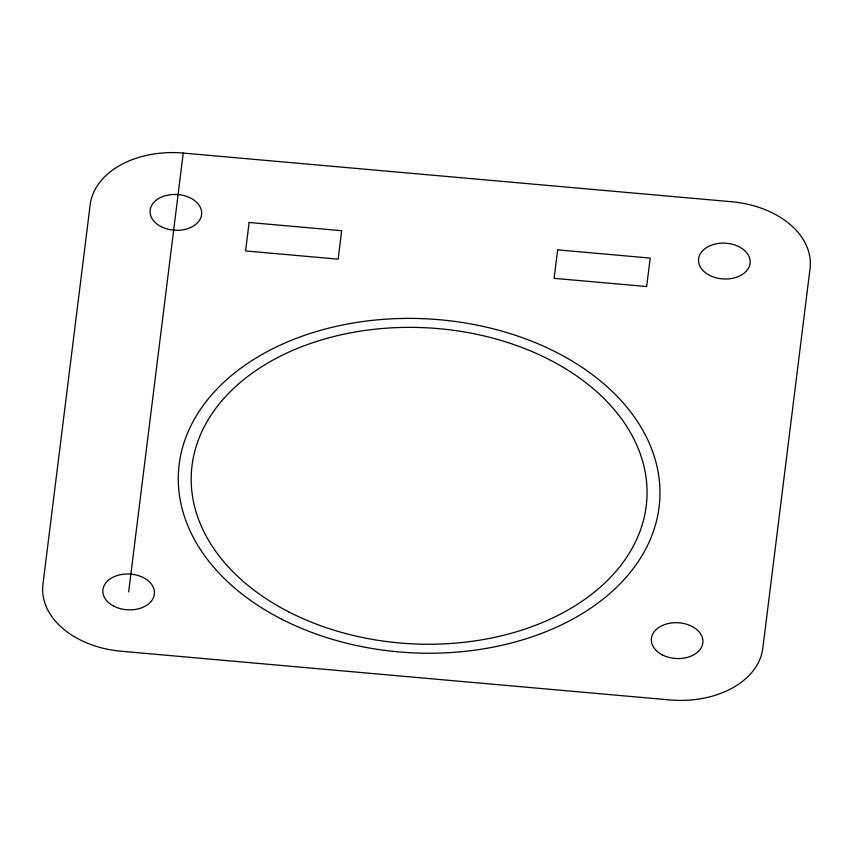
<?xml version="1.0" encoding="UTF-8"?>
<svg xmlns="http://www.w3.org/2000/svg" width="853" height="853" viewBox="0 0 853 853"><rect width="100%" height="100%" fill="white"/><g stroke="black" fill="none" stroke-linecap="round" stroke-linejoin="round"><path stroke-width="1.28" d="M128.664 591.929L183.246 153.071L731.714 201.756A86.089 59.689 3.2 0 1 810.041 268.674L762.827 648.227A86.089 59.689 3.2 0 1 669.754 699.929L121.286 651.244A86.089 59.689 3.2 0 1 42.959 584.326L90.173 204.773A86.089 59.689 3.2 0 1 183.246 153.071M249.129 222.484L245.589 250.942L338.14 259.163L341.68 230.694L249.129 222.484M557.649 249.865L554.098 278.334L646.659 286.544L650.199 258.086L557.649 249.865M281.255 618.969A241.036 167.135 3.2 0 0 659.081 507.108A241.036 167.135 3.2 0 0 317.039 331.348A241.036 167.135 3.2 0 0 281.255 618.969M161.1 226.642A25.825 17.902 3.2 0 0 201.585 214.657A25.825 17.902 3.2 0 0 164.938 195.827A25.825 17.902 3.2 0 0 161.1 226.642M709.568 275.338A25.825 17.902 3.2 0 0 750.054 263.353A25.825 17.902 3.2 0 0 713.407 244.512A25.825 17.902 3.2 0 0 709.568 275.338M113.886 606.206A25.825 17.902 3.2 0 0 154.372 594.221A25.825 17.902 3.2 0 0 117.725 575.38A25.825 17.902 3.2 0 0 113.886 606.206M662.355 654.891A25.825 17.902 3.2 0 0 702.84 642.906A25.825 17.902 3.2 0 0 666.193 624.076A25.825 17.902 3.2 0 0 662.355 654.891M288.645 611.825A228.124 158.178 3.2 0 0 646.222 505.968A228.124 158.178 3.2 0 0 322.509 339.622A228.124 158.178 3.2 0 0 288.645 611.825"/></g></svg>
